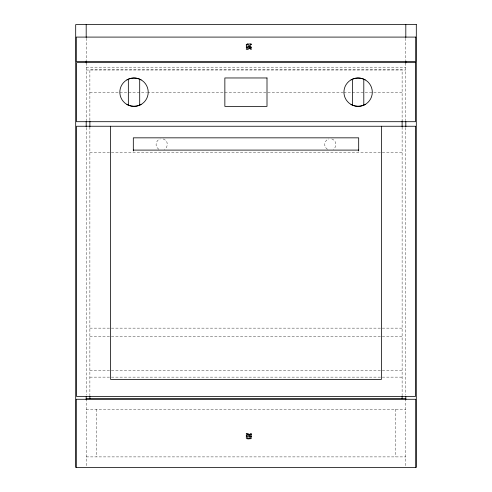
<?xml version="1.0" encoding="UTF-8"?>
<svg xmlns="http://www.w3.org/2000/svg" width="492" height="492" viewBox="0 0 492 492"><rect width="100%" height="100%" fill="white"/><g stroke="black" fill="none" stroke-linecap="round" stroke-linejoin="round"><path stroke-width="0.37" stroke-dasharray="2.46 1.84" d="M249.462 439.012L251.387 438.796L251.578 438.372C241.929 437.935 246.99 439.553 250.834 438.809C252.199 437.671 242.248 438.661 248.86 438.938M246 49.298L251.578 49.218L246.535 49.218L246.105 48.794L246.105 49.292M86.192 67.176L405.808 67.176M86.192 70.018L405.808 70.018M89.882 92.724L146.653 92.724M147.422 92.724L343.047 92.724M343.81 92.724L351.485 92.724M352.254 92.724L402.118 92.724M89.882 152.723L402.118 152.723M89.882 328.139L402.118 328.139M89.882 336.356L402.118 336.356M89.882 370.421L402.118 370.421M89.882 377.136L402.118 377.136M86.192 409.209L405.808 409.209M246 433.341L251.578 433.415L246.535 433.415L246.105 433.839L246.105 433.341M86.192 456.896L405.808 456.896M249.462 43.622C244.684 43.487 244.782 44.612 251.578 44.262L251.387 43.837L249.985 43.64L246.529 44.188L251.154 44.188L249.868 43.72M405.808 38.222L405.808 60.331M405.808 63.038L405.808 120.694M405.808 127.612L405.808 395.137M405.808 398.711L405.808 467.4M402.118 121.702L402.118 69.446L89.882 69.446L89.882 120.165M402.118 127.01L402.118 395.734M395.304 409.209L395.304 456.896M251.578 48.61L246.105 48.53M251.578 434.104L246.105 434.024M247.913 46.297L246.105 46.783L251.578 46.506L246.105 46.131M96.696 409.209L96.696 456.896M89.882 127.01L89.882 395.734M86.192 38.222L86.192 60.331M86.192 63.038L86.192 120.694M86.192 127.612L86.192 395.137M86.192 398.711L86.192 467.4M163.166 138.935A5.676 5.676 0 0 1 164.537 149.334M158.861 149.334A5.676 5.676 0 0 1 160.226 138.935M331.774 138.935A5.676 5.676 0 0 1 333.139 149.334M327.463 149.334A5.676 5.676 0 0 1 328.834 138.935M246.025 45.664L247.353 46.02L246.412 45.725L251.676 45.725L246.025 45.664M246.025 436.853L247.525 437.197L251.676 436.908L246.025 436.853M246.031 44.667L251.578 44.717L246.031 44.667M251.578 437.917L246.006 437.917L251.578 437.917M249.653 434.559L246.105 434.959L251.578 434.959L246.664 434.897L251.578 434.362L246.105 434.362L251.148 434.43L249.653 434.559M251.578 436.226L246.105 436.502L247.913 436.336L246.105 435.851L251.578 436.226M249.745 46.531L248.312 46.316L251.191 46.451L249.745 46.531M249.739 436.244L248.312 436.035L251.191 436.17L249.739 436.244M246.535 46.888L246.105 46.888L246.105 47.41L251.578 47.41L251.578 46.894L251.148 47.337L249.235 47.337L249.235 47.004L246.535 47.337L246.535 46.888M251.578 47.675L246.105 47.675L251.148 48.191L246.105 48.271L251.578 48.271L246.664 47.749L251.578 47.675M251.578 435.223L246.105 435.223L246.105 435.746L246.535 435.746L246.535 435.297L248.804 435.297L248.804 435.629L251.148 435.297L251.578 435.74L251.578 435.223"/><path stroke-width="0.74" d="M141.118 104.458C136.745 106.887 131.296 106.887 126.924 104.458A14.194 14.194 0 0 1 126.924 79.876C131.296 77.453 136.745 77.453 141.118 79.876M365.218 104.458C360.845 106.887 355.39 106.887 351.024 104.458A14.194 14.194 0 0 1 351.024 79.876C355.39 77.453 360.845 77.453 365.218 79.876M133.314 150.097L358.686 150.097M86.192 398.711L405.808 398.711M415.74 467.4L415.74 399.276L76.26 399.276L76.26 467.4M405.808 24.6L405.808 37.466M405.808 60.934L405.808 63.038M405.808 121.462L405.808 126.844M405.808 396.675L405.808 399.75M402.118 121.075L402.118 126.758M402.118 396.441L402.118 398.711M381.392 126.247L381.392 379.406L110.608 379.406L110.608 126.247M363.797 79.292L363.797 105.048M358.686 150.995L358.686 137.84L133.314 137.84L133.314 150.995M352.444 79.292L352.444 105.048M139.697 79.292L139.697 105.048M128.344 79.292L128.344 105.048M89.882 121.075L89.882 126.758M89.882 396.441L89.882 398.711M86.192 24.6L86.192 37.466M86.192 60.934L86.192 63.038M86.192 121.462L86.192 126.844M86.192 396.675L86.192 399.75M126.924 104.458A14.194 14.194 0 0 0 148.215 92.17A14.194 14.194 0 0 0 126.924 79.876M351.024 104.458A14.194 14.194 0 0 0 372.309 92.17A14.194 14.194 0 0 0 351.024 79.876M416.306 24.6L75.694 24.6L75.694 467.4L416.306 467.4L416.306 24.6M415.74 37.091L76.26 37.091L76.26 61.5L415.74 61.5L415.74 37.091M415.457 62.638L76.543 62.638L76.543 121.702L415.457 121.702L415.457 62.638M267.002 77.964L224.856 77.964L224.856 106.377L267.002 106.377L267.002 77.964M415.457 126.247L76.543 126.247L76.543 396.441L415.457 396.441L415.457 126.247"/></g></svg>
